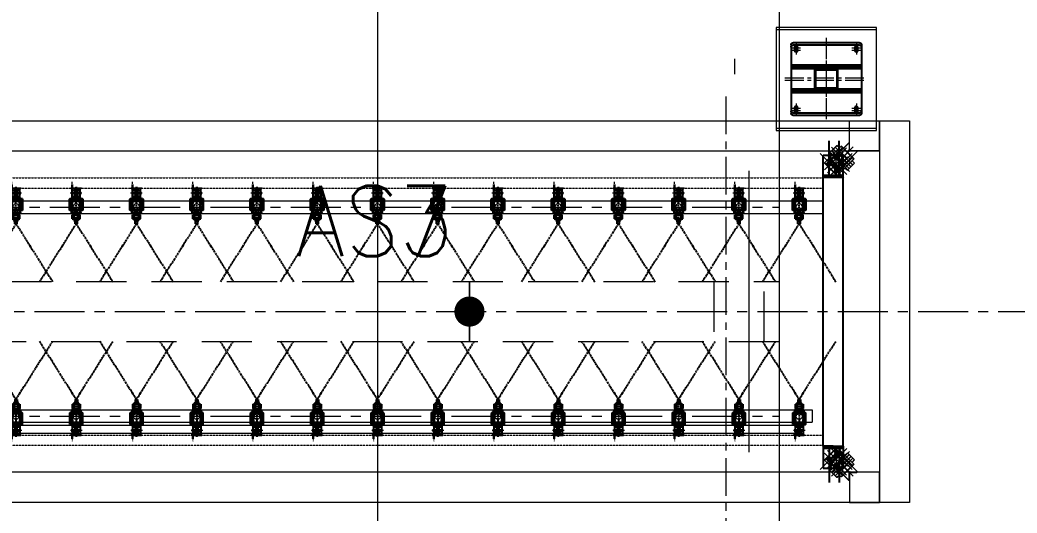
# Model space of a CAD drawing. Header units: inches. Extents: x 702888 to 852715, y 9845 to 271320.
# Drawn here: x 739048 to 744014, y 253761 to 256216 of the extents above; entities that cross this region are included whole.
import ezdxf

# ---------------------------------------------------------------- set-up
doc = ezdxf.new("R2010")
doc.units = ezdxf.units.IN
doc.header["$MEASUREMENT"] = 0
for name, pattern in [('CENTER', [2, 1.25, -0.25, 0.25, -0.25]), ('CENTER2', [1.125, 0.75, -0.125, 0.125, -0.125]), ('CENTERX2', [4, 2.5, -0.5, 0.5, -0.5]), ('DASHED2', [0.375, 0.25, -0.125]), ('DASHEDX2', [1.5, 1, -0.5]), ('HIDDEN', [9.525, 6.35, -3.175]), ('HIDDEN2', [0.1875, 0.125, -0.0625]), ('PHANTOM', [2.5, 1.25, -0.25, 0.25, -0.25, 0.25, -0.25]), ('PHANTOM2', [31.75, 15.875, -3.175, 3.175, -3.175, 3.175, -3.175])]:
    doc.linetypes.add(name, pattern=pattern)
doc.layers.get('0').update_dxf_attribs({"lineweight": 5})
for name, color, linetype in [('6nb', 230, 'Continuous'), ('Nozzle', 7, 'Continuous'), ('p5', 2, 'Continuous'), ('Riser Support', 7, 'Continuous'), ('stru pipe', 120, 'Continuous')]:
    doc.layers.add(name, color=color, linetype=linetype)
for name, color, linetype, lineweight in [('chain', 2, 'Continuous', 5), ('cl', 6, 'CENTER', 5), ('p7', 253, 'Continuous', 5)]:
    doc.layers.add(name, color=color, linetype=linetype, lineweight=lineweight)
doc.styles.add('ROMANS', font='romans.shx', dxfattribs={"width": 0.9})

# ---------------------------------------------------------------- blocks, each defined once
blk = doc.blocks.new('A$C67DF10EB')
blk.add_lwpolyline([(-44.2, -101), (-44.2, 399), (455.8, 399), (455.8, -101)], close=True)
at = {"layer": 'cl', "color": 1, "linetype": 'CENTER', "ltscale": 75}
for p, q in [((205.8, -50), (205.8, 347.9)), ((0, 149), (411.7, 149))]:
    blk.add_line(p, q, dxfattribs=at)
at = {"layer": 'cl', "color": 1, "linetype": 'CENTER', "ltscale": 100}
for p, q in [((33.7, 299), (78, 299)), ((55.8, 276.8), (55.8, 321.1)), ((333.7, 299), (378, 299)), ((355.8, 276.8), (355.8, 321.1)), ((55.8, -23.2), (55.8, 21.1)), ((355.8, -23.2), (355.8, 21.1)), ((33.7, -1), (78, -1)), ((333.7, -1), (378, -1))]:
    blk.add_line(p, q, dxfattribs=at)
at = {"layer": 'p5', "linetype": 'Continuous'}
for p, q in [((30.8, -16), (30.8, 314)), ((370.8, 324), (40.8, 324)), ((380.8, -16), (380.8, 314)), ((380.8, 211.7), (30.8, 211.7)), ((380.8, 205.7), (30.8, 205.7)), ((380.8, 92.2), (30.8, 92.2)), ((380.8, 86.2), (30.8, 86.2)), ((370.8, -26), (40.8, -26))]:
    blk.add_line(p, q, dxfattribs=at)
for points in [[(262.6, 102.2), (262.6, 195.7, 0.414214), (252.6, 205.7), (159.1, 205.7, 0.414214), (149.1, 195.7), (149.1, 102.2, 0.414214), (159.1, 92.2), (252.6, 92.2, 0.414214)], [(257.8, 102), (257.8, 195.9, 0.414214), (252.8, 200.9), (158.9, 200.9, 0.414214), (153.9, 195.9), (153.9, 102, 0.414214), (158.9, 97), (252.8, 97, 0.414214)]]:
    blk.add_lwpolyline(points, format="xyb", close=True, dxfattribs=at)
for centre in [(55.8, 299), (355.8, 299), (55.8, -1), (355.8, -1)]:
    blk.add_circle(centre, 9, dxfattribs=at)
for centre, start, end in [((40.8, 314), 90, 180), ((370.8, 314), 0, 90), ((40.8, -16), 180, 270), ((370.8, -16), 270, 0)]:
    blk.add_arc(centre, 10, start, end, dxfattribs=at)
blk = doc.blocks.new('A$C4D81176E')
at = {"layer": 'Nozzle', "color": 2, "linetype": 'PHANTOM2', "ltscale": 0.5}
for q in [(361.3, 4.7), (361.3, -359.7)]:
    blk.add_line((73, -177.5), q, dxfattribs=at)
at = {"layer": 'Nozzle', "color": 1, "linetype": 'CENTER2', "ltscale": 0.25}
blk.add_line((73, -177.5), (-46.9, -177.5), dxfattribs=at)
at = {"layer": 'Nozzle', "color": 2}
for p, q in [((-43.9, -160.2), (-44, -160.6)), ((-44, -160.6), (-44, -161)), ((-44, -194), (-44, -161)), ((-44, -194), (-44, -194.4)), ((-44, -194.4), (-43.9, -194.9)), ((-43.8, -159.8), (-43.9, -160.2)), ((-43.9, -194.9), (-43.8, -195.3)), ((-43.6, -159.4), (-43.8, -159.8)), ((-43.8, -195.3), (-43.6, -195.7)), ((-43.4, -159), (-43.6, -159.4)), ((-43.6, -195.7), (-43.4, -196)), ((-43.1, -158.7), (-43.4, -159)), ((-43.4, -196), (-43.1, -196.3)), ((-42.8, -158.4), (-43.1, -158.7)), ((-43.1, -196.3), (-42.8, -196.6)), ((-42.5, -158.1), (-42.8, -158.4)), ((-42.8, -196.6), (-42.5, -196.9)), ((-42.1, -157.9), (-42.5, -158.1)), ((-42.5, -196.9), (-42.1, -197.1)), ((-41.8, -157.7), (-42.1, -157.9)), ((-42.1, -197.1), (-41.8, -197.3)), ((-41.9, -160.5), (-42, -160.7)), ((-42, -160.7), (-42, -161)), ((-42, -194), (-42, -161)), ((-42, -194), (-42, -194.3)), ((-42, -194.3), (-41.9, -194.5)), ((-41.8, -160.3), (-41.9, -160.5)), ((-41.9, -194.5), (-41.8, -194.8)), ((-41.3, -157.6), (-41.8, -157.7)), ((-41.6, -160), (-41.8, -160.3)), ((-41.8, -194.8), (-41.6, -195)), ((-41.8, -197.3), (-41.3, -197.4)), ((-41.5, -159.9), (-41.6, -160)), ((-41.6, -195), (-41.5, -195.2)), ((-41.2, -159.7), (-41.5, -159.9)), ((-41.5, -195.2), (-41.2, -195.3)), ((-40.9, -157.5), (-41.3, -157.6)), ((-41.3, -197.4), (-40.9, -197.5)), ((-41, -159.6), (-41.2, -159.7)), ((-41.2, -195.3), (-41, -195.5)), ((-40.8, -159.5), (-41, -159.6)), ((-41, -195.5), (-40.8, -195.5)), ((-40.5, -157.5), (-40.9, -157.5)), ((-40.9, -197.5), (-40.5, -197.5)), ((-40.5, -159.5), (-40.8, -159.5)), ((-40.8, -195.5), (-40.5, -195.5)), ((17.7, -154.5), (-40.5, -157.5)), ((17.7, -156.5), (-40.5, -159.5)), ((17.7, -198.5), (-40.5, -195.5)), ((17.7, -200.5), (-40.5, -197.5)), ((-26.3, -156.8), (-26.3, -158.8)), ((-26.3, -196.2), (-26.3, -198.3)), ((4.2, -158.5), (4.2, -196.5)), ((16.7, -158.5), (4.2, -158.5)), ((16.7, -196.5), (4.2, -196.5)), ((16.9, -158.5), (16.7, -158.5)), ((16.7, -196.5), (16.9, -196.5)), ((16.7, -196.5), (16.9, -196.5)), ((17.2, -158.6), (16.9, -158.5)), ((16.9, -196.5), (17.2, -196.4)), ((16.9, -196.5), (17.2, -196.4)), ((17.4, -158.7), (17.2, -158.6)), ((17.2, -196.4), (17.4, -196.3)), ((17.2, -196.4), (17.4, -196.3)), ((17.6, -158.8), (17.4, -158.7)), ((17.4, -196.3), (17.6, -196.2)), ((17.4, -196.3), (17.6, -196.2)), ((17.8, -159), (17.6, -158.8)), ((17.6, -196.2), (17.8, -196)), ((17.6, -196.2), (17.8, -196)), ((18.1, -154.5), (17.7, -154.5)), ((17.9, -156.5), (17.7, -156.5)), ((17.7, -198.5), (17.9, -198.5)), ((18, -159.2), (17.8, -159)), ((17.8, -196), (18, -195.8)), ((17.8, -196), (18, -195.8)), ((18.2, -156.6), (17.9, -156.5)), ((17.9, -198.5), (18.2, -198.5)), ((18.1, -159.5), (18, -159.2)), ((18, -195.8), (18.1, -195.5)), ((18, -195.8), (18.1, -195.5)), ((18.5, -154.6), (18.1, -154.5)), ((18.2, -159.7), (18.1, -159.5)), ((18.1, -195.5), (18.2, -195.3)), ((18.1, -195.5), (18.2, -195.3)), ((18.4, -156.7), (18.2, -156.6)), ((18.2, -160), (18.2, -159.7)), ((18.2, -160), (18.2, -195)), ((28.2, -165), (18.2, -165)), ((28.2, -190), (18.2, -190)), ((18.2, -195.3), (18.2, -195)), ((18.2, -195.3), (18.2, -195)), ((18.2, -198.5), (18.4, -198.3)), ((18.6, -156.9), (18.4, -156.7)), ((18.4, -198.3), (18.6, -198.2)), ((18.9, -154.7), (18.5, -154.6)), ((18.8, -157), (18.6, -156.9)), ((18.6, -198.2), (18.8, -198)), ((18.9, -157.3), (18.8, -157)), ((18.8, -198), (18.9, -197.8)), ((19.3, -154.9), (18.9, -154.7)), ((19.1, -157.5), (18.9, -157.3)), ((18.9, -197.8), (19.1, -197.5)), ((19.2, -157.7), (19.1, -157.5)), ((19.1, -197.5), (19.2, -197.3)), ((19.2, -158), (19.2, -157.7)), ((19.2, -165), (19.2, -158)), ((19.2, -190), (19.2, -197)), ((19.2, -197.3), (19.2, -197)), ((19.7, -155.1), (19.3, -154.9)), ((20, -155.4), (19.7, -155.1)), ((20.3, -155.7), (20, -155.4)), ((20.5, -156), (20.3, -155.7)), ((20.8, -156.4), (20.5, -156)), ((20.9, -156.8), (20.8, -156.4)), ((20.8, -198.7), (20.9, -198.3)), ((21.1, -157.2), (20.9, -156.8)), ((20.9, -198.3), (21.1, -197.9)), ((21.2, -157.6), (21.1, -157.2)), ((21.1, -197.9), (21.2, -197.4)), ((21.2, -158), (21.2, -157.6)), ((21.2, -165), (21.2, -158)), ((21.2, -190), (21.2, -197)), ((21.2, -197.4), (21.2, -197)), ((49, -157.5), (28.2, -157.5)), ((28.2, -157.5), (28.2, -197.5)), ((49, -167.5), (28.2, -167.5)), ((49, -187.5), (28.2, -187.5)), ((49, -197.5), (28.2, -197.5)), ((49, -157.5), (49, -197.5)), ((49.6, -162.9), (49, -162.7)), ((49, -192.3), (49.6, -192.2)), ((50.3, -163), (49.6, -162.9)), ((49.6, -192.2), (50.3, -192)), ((50.9, -163.3), (50.3, -163)), ((50.3, -192), (50.9, -191.7)), ((51.5, -163.6), (50.9, -163.3)), ((50.9, -191.7), (51.5, -191.4)), ((52.1, -164), (51.5, -163.6)), ((51.5, -191.4), (52.1, -191.1)), ((52.6, -164.3), (52.1, -164)), ((52.1, -191.1), (52.6, -190.7)), ((53.2, -164.8), (52.6, -164.3)), ((52.6, -190.7), (53.2, -190.3)), ((53.7, -165.2), (53.2, -164.8)), ((53.2, -190.3), (53.7, -189.8)), ((54.1, -165.8), (53.7, -165.2)), ((53.7, -189.8), (54.1, -189.3)), ((54.5, -166.3), (54.1, -165.8)), ((54.1, -189.3), (54.5, -188.7)), ((54.9, -166.9), (54.5, -166.3)), ((54.5, -188.7), (54.9, -188.2)), ((55.2, -167.5), (54.9, -166.9)), ((54.9, -188.2), (55.2, -187.6)), ((55.5, -168.1), (55.2, -167.5)), ((55.2, -187.6), (55.4, -187)), ((55.4, -187), (55.6, -186.3)), ((55.6, -168.7), (55.5, -168.1)), ((55.8, -169.4), (55.6, -168.7)), ((55.6, -186.3), (55.8, -185.7)), ((56, -170.1), (55.8, -169.4)), ((55.8, -185.7), (55.9, -185)), ((55.9, -185), (56, -184.3)), ((56, -170.8), (56, -170.1)), ((56, -170.8), (56, -184.3)), ((63, -170.8), (56, -170.8)), ((63, -184.4), (56, -184.3)), ((63, -170.8), (63, -171.7)), ((73, -171.7), (63, -171.7)), ((73, -183.5), (63, -183.4)), ((63, -183.4), (63, -184.4)), ((68.7, -177.5), (73, -174.8)), ((68.7, -177.5), (73, -180.3)), ((73, -171.7), (73, -174.8)), ((73, -180.3), (73, -183.5)), ((17.7, -200.5), (18.1, -200.5)), ((18.1, -200.5), (18.5, -200.4)), ((18.5, -200.4), (18.9, -200.3)), ((18.9, -200.3), (19.3, -200.1)), ((19.3, -200.1), (19.7, -199.9)), ((19.7, -199.9), (20, -199.6)), ((20, -199.6), (20.3, -199.3)), ((20.3, -199.3), (20.5, -199)), ((20.5, -199), (20.8, -198.7))]:
    blk.add_line(p, q, dxfattribs=at)
at = {"layer": 'Nozzle', "color": 8, "linetype": 'HIDDEN'}
for p, q in [((8.2, -170.5), (8.2, -184.5)), ((18.2, -170.5), (8.2, -170.5)), ((18.2, -184.5), (8.2, -184.5))]:
    blk.add_line(p, q, dxfattribs=at)
blk = doc.blocks.new('*U69')
at = {"layer": 'chain', "color": 7, "linetype": 'Continuous'}
blk.add_line((-20, -152.9, 0), (-20, -215, 0), dxfattribs=at)
at = {"layer": 'chain', "color": 5, "linetype": 'DASHEDX2'}
blk.add_line((-20, -238.1, 0), (-20, -248.1, 0), dxfattribs=at)
at = {"layer": 'chain', "color": 7, "linetype": 'Continuous'}
blk.add_circle((0, -123, 0), 16.1, dxfattribs=at)
at = {"layer": 'Riser Support', "color": 1, "linetype": 'CENTER2'}
blk.add_line((0, -139.1, 0), (0, -224.7, 0), dxfattribs=at)
at = {"layer": 'Riser Support', "color": 11}
for p, q in [((-25, -152.9, 0), (-25, -167.9, 0)), ((-25, -152.9, 0), (25, -152.9, 0)), ((-25, -160.9, 0), (25, -160.9, 0)), ((-25, -167.9, 0), (25, -167.9, 0)), ((-25, -190.9, 0), (-25, -195.9, 0)), ((-25, -190.9, 0), (25, -190.9, 0)), ((-25, -195.9, 0), (25, -195.9, 0)), ((-20, -167.9, 0), (-20, -190.9, 0)), ((-10, -152.9, 0), (-10, -180.9, 0)), ((-10, -180.9, 0), (-10, -173.7, 0)), ((-10, -180.9, 0), (10, -180.9, 0)), ((10, -180.9, 0), (-10, -180.9, 0)), ((-7.5, -172.9, 0), (7.5, -172.9, 0)), ((-5, -180.9, 0), (-5, -173.7, 0)), ((-5, -189, 0), (-5, -209.2, 0)), ((-4, -195.9, 0), (-4, -180.9, 0)), ((-4, -185.9, 0), (-4, -220.9, 0)), ((4, -195.9, 0), (4, -180.9, 0)), ((4, -185.9, 0), (4, -220.9, 0)), ((5, -173.7, 0), (5, -180.9, 0)), ((5, -209.2, 0), (5, -189, 0)), ((10, -152.9, 0), (10, -180.9, 0)), ((10, -173.7, 0), (10, -180.9, 0)), ((20, -167.9, 0), (20, -190.9, 0)), ((25, -152.9, 0), (25, -167.9, 0)), ((25, -190.9, 0), (25, -195.9, 0)), ((-10, -201.9, 0), (-10, -209.2, 0)), ((10, -201.9, 0), (-10, -201.9, 0)), ((-7.5, -209.9, 0), (7.5, -209.9, 0)), ((-4, -220.9, 0), (4, -220.9, 0)), ((10, -209.2, 0), (10, -201.9, 0))]:
    blk.add_line(p, q, dxfattribs=at)
at = {"layer": 'Riser Support'}
for p, q in [((-20, -195.9, 0), (-20, -235.9, 0)), ((-20, -195.9, 0), (20, -195.9, 0)), ((20, -152.9, 0), (20, -215, 0)), ((-20, -235.9, 0), (-20, -205.9, 0)), ((-4, -211.9, 0), (-4, -205.9, 0)), ((4, -211.9, 0), (4, -205.9, 0))]:
    blk.add_line(p, q, dxfattribs=at)
at = {"layer": 'Riser Support', "color": 11, "linetype": 'HIDDEN'}
for p, q in [((-5, -180.9, 0), (-5, -195.9, 0)), ((5, -180.9, 0), (5, -195.9, 0))]:
    blk.add_line(p, q, dxfattribs=at)
at = {"layer": 'Riser Support', "color": 1, "linetype": 'CENTER2', "ltscale": 200}
blk.add_line((0, -223.9, 0), (0, -193.9, 0), dxfattribs=at)
at = {"layer": 'Riser Support', "elevation": 0}
for points in [[(25, -165.9), (28.5, -165.9, 0.414214), (33, -161.4), (33, -110.4, 0.414214), (28.5, -105.9), (-28.5, -105.9, 0.414214), (-33, -110.4), (-33, -161.4, 0.414214), (-28.5, -165.9), (-25, -165.9)], [(25, -162.9), (28.5, -162.9, 0.414214), (30, -161.4), (30, -110.4, 0.414214), (28.5, -108.9), (-28.5, -108.9, 0.414214), (-30, -110.4), (-30, -161.4, 0.414214), (-28.5, -162.9), (-25, -162.9)]]:
    blk.add_lwpolyline(points, format="xyb", dxfattribs=at)
at = {"layer": 'Riser Support', "linetype": 'HIDDEN2', "ltscale": 0.75, "elevation": 0}
for points in [[(25, -165.9), (28.5, -165.9, 0.414214), (33, -161.4), (18, -115.4, 0.414214), (13.5, -110.9), (-13.5, -110.9, 0.414214), (-18, -115.4), (-33, -161.4, 0.414214), (-28.5, -165.9), (-25, -165.9)], [(25, -162.9), (28.5, -162.9, 0.414214), (30, -161.4), (15, -115.4, 0.414214), (13.5, -113.9), (-13.5, -113.9, 0.414214), (-15, -115.4), (-30, -161.4, 0.414214), (-28.5, -162.9), (-25, -162.9)]]:
    blk.add_lwpolyline(points, format="xyb", dxfattribs=at)
at = {"layer": 'Riser Support', "elevation": 0}
blk.add_lwpolyline([(25, -215), (-25, -215), (-25, -218), (25, -218), (25, -215)], dxfattribs=at)
at = {"layer": 'Riser Support', "color": 11}
for centre, radius, start, end in [((-7.5, -177.4, 0), 4.44, 55.6903, 124.3097), ((0, -189.5, 0), 16.6, 72.4519, 107.5481), ((7.5, -177.4, 0), 4.44, 55.6903, 124.3097), ((-7.5, -205.5, 0), 4.44, 235.6903, 304.3097), ((0, -193.4, 0), 16.6, 252.4519, 287.5481), ((7.5, -205.5, 0), 4.44, 235.6903, 304.3097)]:
    blk.add_arc(centre, radius, start, end, dxfattribs=at)
at = {"color": 0, "linetype": 'ByBlock', "lineweight": -2, "extrusion": (0, 0, -1), "xscale": -1, "zscale": -1, "rotation": 270}
blk.add_blockref('A$C4D81176E', (177.5, -113.2, 0), dxfattribs=at)
blk = doc.blocks.new('*U52')
at = {"layer": 'chain', "color": 0, "linetype": 'ByBlock', "lineweight": -2, "transparency": 16777216}
for p in [(9900, 0), (10200, 0), (10500, 0), (10800, 0), (11100, 0), (11400, 0), (11700, 0), (12000, 0), (12300, 0), (12600, 0), (12900, 0), (13200, 0), (13500, 0), (13800, 0)]:
    blk.add_blockref('*U69', p, dxfattribs=at)
blk = doc.blocks.new('*U67')
at = {"layer": 'chain', "color": 7, "linetype": 'Continuous'}
blk.add_line((-20, -152.9, 0), (-20, -215, 0), dxfattribs=at)
at = {"layer": 'chain', "color": 5, "linetype": 'DASHEDX2'}
blk.add_line((-20, -238.1, 0), (-20, -248.1, 0), dxfattribs=at)
at = {"layer": 'chain', "color": 7, "linetype": 'Continuous'}
blk.add_circle((0, -123, 0), 16.1, dxfattribs=at)
at = {"layer": 'Riser Support', "color": 1, "linetype": 'CENTER2'}
blk.add_line((0, -139.1, 0), (0, -224.7, 0), dxfattribs=at)
at = {"layer": 'Riser Support', "color": 11}
for p, q in [((-25, -152.9, 0), (-25, -167.9, 0)), ((-25, -152.9, 0), (25, -152.9, 0)), ((-25, -160.9, 0), (25, -160.9, 0)), ((-25, -167.9, 0), (25, -167.9, 0)), ((-25, -190.9, 0), (-25, -195.9, 0)), ((-25, -190.9, 0), (25, -190.9, 0)), ((-25, -195.9, 0), (25, -195.9, 0)), ((-20, -167.9, 0), (-20, -190.9, 0)), ((-10, -152.9, 0), (-10, -180.9, 0)), ((-10, -180.9, 0), (-10, -173.7, 0)), ((-10, -180.9, 0), (10, -180.9, 0)), ((10, -180.9, 0), (-10, -180.9, 0)), ((-7.5, -172.9, 0), (7.5, -172.9, 0)), ((-5, -180.9, 0), (-5, -173.7, 0)), ((-5, -189, 0), (-5, -209.2, 0)), ((-4, -195.9, 0), (-4, -180.9, 0)), ((-4, -185.9, 0), (-4, -220.9, 0)), ((4, -195.9, 0), (4, -180.9, 0)), ((4, -185.9, 0), (4, -220.9, 0)), ((5, -173.7, 0), (5, -180.9, 0)), ((5, -209.2, 0), (5, -189, 0)), ((10, -152.9, 0), (10, -180.9, 0)), ((10, -173.7, 0), (10, -180.9, 0)), ((20, -167.9, 0), (20, -190.9, 0)), ((25, -152.9, 0), (25, -167.9, 0)), ((25, -190.9, 0), (25, -195.9, 0)), ((-10, -201.9, 0), (-10, -209.2, 0)), ((10, -201.9, 0), (-10, -201.9, 0)), ((-7.5, -209.9, 0), (7.5, -209.9, 0)), ((-4, -220.9, 0), (4, -220.9, 0)), ((10, -209.2, 0), (10, -201.9, 0))]:
    blk.add_line(p, q, dxfattribs=at)
at = {"layer": 'Riser Support'}
for p, q in [((-20, -195.9, 0), (-20, -235.9, 0)), ((-20, -195.9, 0), (20, -195.9, 0)), ((20, -152.9, 0), (20, -215, 0)), ((-20, -235.9, 0), (-20, -205.9, 0)), ((-4, -211.9, 0), (-4, -205.9, 0)), ((4, -211.9, 0), (4, -205.9, 0))]:
    blk.add_line(p, q, dxfattribs=at)
at = {"layer": 'Riser Support', "color": 11, "linetype": 'HIDDEN'}
for p, q in [((-5, -180.9, 0), (-5, -195.9, 0)), ((5, -180.9, 0), (5, -195.9, 0))]:
    blk.add_line(p, q, dxfattribs=at)
at = {"layer": 'Riser Support', "color": 1, "linetype": 'CENTER2', "ltscale": 200}
blk.add_line((0, -223.9, 0), (0, -193.9, 0), dxfattribs=at)
at = {"layer": 'Riser Support', "elevation": 0}
for points in [[(25, -165.9), (28.5, -165.9, 0.414214), (33, -161.4), (33, -110.4, 0.414214), (28.5, -105.9), (-28.5, -105.9, 0.414214), (-33, -110.4), (-33, -161.4, 0.414214), (-28.5, -165.9), (-25, -165.9)], [(25, -162.9), (28.5, -162.9, 0.414214), (30, -161.4), (30, -110.4, 0.414214), (28.5, -108.9), (-28.5, -108.9, 0.414214), (-30, -110.4), (-30, -161.4, 0.414214), (-28.5, -162.9), (-25, -162.9)]]:
    blk.add_lwpolyline(points, format="xyb", dxfattribs=at)
at = {"layer": 'Riser Support', "linetype": 'HIDDEN2', "ltscale": 0.75, "elevation": 0}
for points in [[(25, -165.9), (28.5, -165.9, 0.414214), (33, -161.4), (18, -115.4, 0.414214), (13.5, -110.9), (-13.5, -110.9, 0.414214), (-18, -115.4), (-33, -161.4, 0.414214), (-28.5, -165.9), (-25, -165.9)], [(25, -162.9), (28.5, -162.9, 0.414214), (30, -161.4), (15, -115.4, 0.414214), (13.5, -113.9), (-13.5, -113.9, 0.414214), (-15, -115.4), (-30, -161.4, 0.414214), (-28.5, -162.9), (-25, -162.9)]]:
    blk.add_lwpolyline(points, format="xyb", dxfattribs=at)
at = {"layer": 'Riser Support', "elevation": 0}
blk.add_lwpolyline([(25, -215), (-25, -215), (-25, -218), (25, -218), (25, -215)], dxfattribs=at)
at = {"layer": 'Riser Support', "color": 11}
for centre, radius, start, end in [((-7.5, -177.4, 0), 4.44, 55.6903, 124.3097), ((0, -189.5, 0), 16.6, 72.4519, 107.5481), ((7.5, -177.4, 0), 4.44, 55.6903, 124.3097), ((-7.5, -205.5, 0), 4.44, 235.6903, 304.3097), ((0, -193.4, 0), 16.6, 252.4519, 287.5481), ((7.5, -205.5, 0), 4.44, 235.6903, 304.3097)]:
    blk.add_arc(centre, radius, start, end, dxfattribs=at)
at = {"color": 0, "linetype": 'ByBlock', "lineweight": -2, "extrusion": (0, 0, -1), "xscale": -1, "zscale": -1, "rotation": 270}
blk.add_blockref('A$C4D81176E', (177.5, -113.2, 0), dxfattribs=at)
blk = doc.blocks.new('*U61')
at = {"layer": 'chain', "color": 0, "linetype": 'ByBlock', "lineweight": -2, "transparency": 16777216}
for p in [(10200, 0), (10500, 0), (10800, 0), (11100, 0), (11400, 0), (11700, 0), (12000, 0), (12300, 0), (12600, 0), (12900, 0), (13200, 0), (13500, 0), (13800, 0)]:
    blk.add_blockref('*U67', p, dxfattribs=at)
blk = doc.blocks.new('*U72')
at = {"layer": 'chain', "color": 7, "linetype": 'Continuous'}
blk.add_line((-20, -152.9, 0), (-20, -215, 0), dxfattribs=at)
at = {"layer": 'chain', "color": 5, "linetype": 'DASHEDX2'}
blk.add_line((-20, -238.1, 0), (-20, -248.1, 0), dxfattribs=at)
at = {"layer": 'chain', "color": 7, "linetype": 'Continuous'}
blk.add_circle((0, -123, 0), 16.1, dxfattribs=at)
at = {"layer": 'Riser Support', "color": 1, "linetype": 'CENTER2'}
blk.add_line((0, -139.1, 0), (0, -224.7, 0), dxfattribs=at)
at = {"layer": 'Riser Support', "color": 11}
for p, q in [((-25, -152.9, 0), (-25, -167.9, 0)), ((-25, -152.9, 0), (25, -152.9, 0)), ((-25, -160.9, 0), (25, -160.9, 0)), ((-25, -167.9, 0), (25, -167.9, 0)), ((-25, -190.9, 0), (-25, -195.9, 0)), ((-25, -190.9, 0), (25, -190.9, 0)), ((-25, -195.9, 0), (25, -195.9, 0)), ((-20, -167.9, 0), (-20, -190.9, 0)), ((-10, -152.9, 0), (-10, -180.9, 0)), ((-10, -180.9, 0), (-10, -173.7, 0)), ((-10, -180.9, 0), (10, -180.9, 0)), ((10, -180.9, 0), (-10, -180.9, 0)), ((-7.5, -172.9, 0), (7.5, -172.9, 0)), ((-5, -180.9, 0), (-5, -173.7, 0)), ((-5, -189, 0), (-5, -209.2, 0)), ((-4, -195.9, 0), (-4, -180.9, 0)), ((-4, -185.9, 0), (-4, -220.9, 0)), ((4, -195.9, 0), (4, -180.9, 0)), ((4, -185.9, 0), (4, -220.9, 0)), ((5, -173.7, 0), (5, -180.9, 0)), ((5, -209.2, 0), (5, -189, 0)), ((10, -152.9, 0), (10, -180.9, 0)), ((10, -173.7, 0), (10, -180.9, 0)), ((20, -167.9, 0), (20, -190.9, 0)), ((25, -152.9, 0), (25, -167.9, 0)), ((25, -190.9, 0), (25, -195.9, 0)), ((-10, -201.9, 0), (-10, -209.2, 0)), ((10, -201.9, 0), (-10, -201.9, 0)), ((-7.5, -209.9, 0), (7.5, -209.9, 0)), ((-4, -220.9, 0), (4, -220.9, 0)), ((10, -209.2, 0), (10, -201.9, 0))]:
    blk.add_line(p, q, dxfattribs=at)
at = {"layer": 'Riser Support'}
for p, q in [((-20, -195.9, 0), (-20, -235.9, 0)), ((-20, -195.9, 0), (20, -195.9, 0)), ((20, -152.9, 0), (20, -215, 0)), ((-20, -235.9, 0), (-20, -205.9, 0)), ((-4, -211.9, 0), (-4, -205.9, 0)), ((4, -211.9, 0), (4, -205.9, 0))]:
    blk.add_line(p, q, dxfattribs=at)
at = {"layer": 'Riser Support', "color": 11, "linetype": 'HIDDEN'}
for p, q in [((-5, -180.9, 0), (-5, -195.9, 0)), ((5, -180.9, 0), (5, -195.9, 0))]:
    blk.add_line(p, q, dxfattribs=at)
at = {"layer": 'Riser Support', "color": 1, "linetype": 'CENTER2', "ltscale": 200}
blk.add_line((0, -223.9, 0), (0, -193.9, 0), dxfattribs=at)
at = {"layer": 'Riser Support', "elevation": 0}
for points in [[(25, -165.9), (28.5, -165.9, 0.414214), (33, -161.4), (33, -110.4, 0.414214), (28.5, -105.9), (-28.5, -105.9, 0.414214), (-33, -110.4), (-33, -161.4, 0.414214), (-28.5, -165.9), (-25, -165.9)], [(25, -162.9), (28.5, -162.9, 0.414214), (30, -161.4), (30, -110.4, 0.414214), (28.5, -108.9), (-28.5, -108.9, 0.414214), (-30, -110.4), (-30, -161.4, 0.414214), (-28.5, -162.9), (-25, -162.9)]]:
    blk.add_lwpolyline(points, format="xyb", dxfattribs=at)
at = {"layer": 'Riser Support', "linetype": 'HIDDEN2', "ltscale": 0.75, "elevation": 0}
for points in [[(25, -165.9), (28.5, -165.9, 0.414214), (33, -161.4), (18, -115.4, 0.414214), (13.5, -110.9), (-13.5, -110.9, 0.414214), (-18, -115.4), (-33, -161.4, 0.414214), (-28.5, -165.9), (-25, -165.9)], [(25, -162.9), (28.5, -162.9, 0.414214), (30, -161.4), (15, -115.4, 0.414214), (13.5, -113.9), (-13.5, -113.9, 0.414214), (-15, -115.4), (-30, -161.4, 0.414214), (-28.5, -162.9), (-25, -162.9)]]:
    blk.add_lwpolyline(points, format="xyb", dxfattribs=at)
at = {"layer": 'Riser Support', "elevation": 0}
blk.add_lwpolyline([(25, -215), (-25, -215), (-25, -218), (25, -218), (25, -215)], dxfattribs=at)
at = {"layer": 'Riser Support', "color": 11}
for centre, radius, start, end in [((-7.5, -177.4, 0), 4.44, 55.6903, 124.3097), ((0, -189.5, 0), 16.6, 72.4519, 107.5481), ((7.5, -177.4, 0), 4.44, 55.6903, 124.3097), ((-7.5, -205.5, 0), 4.44, 235.6903, 304.3097), ((0, -193.4, 0), 16.6, 252.4519, 287.5481), ((7.5, -205.5, 0), 4.44, 235.6903, 304.3097)]:
    blk.add_arc(centre, radius, start, end, dxfattribs=at)
at = {"color": 0, "linetype": 'ByBlock', "lineweight": -2, "extrusion": (0, 0, -1), "xscale": -1, "zscale": -1, "rotation": 270}
blk.add_blockref('A$C4D81176E', (177.5, -113.2, 0), dxfattribs=at)
blk = doc.blocks.new('*U68')
at = {"layer": 'chain', "color": 0, "linetype": 'ByBlock', "lineweight": -2, "transparency": 16777216}
for p in [(9900, 0), (10200, 0), (10500, 0), (10800, 0), (11100, 0), (11400, 0), (11700, 0), (12000, 0), (12300, 0), (12600, 0), (12900, 0), (13200, 0), (13500, 0), (13800, 0)]:
    blk.add_blockref('*U72', p, dxfattribs=at)
blk = doc.blocks.new('*U71')
at = {"layer": 'chain', "color": 7, "linetype": 'Continuous'}
blk.add_line((-20, -152.9, 0), (-20, -215, 0), dxfattribs=at)
at = {"layer": 'chain', "color": 5, "linetype": 'DASHEDX2'}
blk.add_line((-20, -238.1, 0), (-20, -248.1, 0), dxfattribs=at)
at = {"layer": 'chain', "color": 7, "linetype": 'Continuous'}
blk.add_circle((0, -123, 0), 16.1, dxfattribs=at)
at = {"layer": 'Riser Support', "color": 1, "linetype": 'CENTER2'}
blk.add_line((0, -139.1, 0), (0, -224.7, 0), dxfattribs=at)
at = {"layer": 'Riser Support', "color": 11}
for p, q in [((-25, -152.9, 0), (-25, -167.9, 0)), ((-25, -152.9, 0), (25, -152.9, 0)), ((-25, -160.9, 0), (25, -160.9, 0)), ((-25, -167.9, 0), (25, -167.9, 0)), ((-25, -190.9, 0), (-25, -195.9, 0)), ((-25, -190.9, 0), (25, -190.9, 0)), ((-25, -195.9, 0), (25, -195.9, 0)), ((-20, -167.9, 0), (-20, -190.9, 0)), ((-10, -152.9, 0), (-10, -180.9, 0)), ((-10, -180.9, 0), (-10, -173.7, 0)), ((-10, -180.9, 0), (10, -180.9, 0)), ((10, -180.9, 0), (-10, -180.9, 0)), ((-7.5, -172.9, 0), (7.5, -172.9, 0)), ((-5, -180.9, 0), (-5, -173.7, 0)), ((-5, -189, 0), (-5, -209.2, 0)), ((-4, -195.9, 0), (-4, -180.9, 0)), ((-4, -185.9, 0), (-4, -220.9, 0)), ((4, -195.9, 0), (4, -180.9, 0)), ((4, -185.9, 0), (4, -220.9, 0)), ((5, -173.7, 0), (5, -180.9, 0)), ((5, -209.2, 0), (5, -189, 0)), ((10, -152.9, 0), (10, -180.9, 0)), ((10, -173.7, 0), (10, -180.9, 0)), ((20, -167.9, 0), (20, -190.9, 0)), ((25, -152.9, 0), (25, -167.9, 0)), ((25, -190.9, 0), (25, -195.9, 0)), ((-10, -201.9, 0), (-10, -209.2, 0)), ((10, -201.9, 0), (-10, -201.9, 0)), ((-7.5, -209.9, 0), (7.5, -209.9, 0)), ((-4, -220.9, 0), (4, -220.9, 0)), ((10, -209.2, 0), (10, -201.9, 0))]:
    blk.add_line(p, q, dxfattribs=at)
at = {"layer": 'Riser Support'}
for p, q in [((-20, -195.9, 0), (-20, -235.9, 0)), ((-20, -195.9, 0), (20, -195.9, 0)), ((20, -152.9, 0), (20, -215, 0)), ((-20, -235.9, 0), (-20, -205.9, 0)), ((-4, -211.9, 0), (-4, -205.9, 0)), ((4, -211.9, 0), (4, -205.9, 0))]:
    blk.add_line(p, q, dxfattribs=at)
at = {"layer": 'Riser Support', "color": 11, "linetype": 'HIDDEN'}
for p, q in [((-5, -180.9, 0), (-5, -195.9, 0)), ((5, -180.9, 0), (5, -195.9, 0))]:
    blk.add_line(p, q, dxfattribs=at)
at = {"layer": 'Riser Support', "color": 1, "linetype": 'CENTER2', "ltscale": 200}
blk.add_line((0, -223.9, 0), (0, -193.9, 0), dxfattribs=at)
at = {"layer": 'Riser Support', "elevation": 0}
for points in [[(25, -165.9), (28.5, -165.9, 0.414214), (33, -161.4), (33, -110.4, 0.414214), (28.5, -105.9), (-28.5, -105.9, 0.414214), (-33, -110.4), (-33, -161.4, 0.414214), (-28.5, -165.9), (-25, -165.9)], [(25, -162.9), (28.5, -162.9, 0.414214), (30, -161.4), (30, -110.4, 0.414214), (28.5, -108.9), (-28.5, -108.9, 0.414214), (-30, -110.4), (-30, -161.4, 0.414214), (-28.5, -162.9), (-25, -162.9)]]:
    blk.add_lwpolyline(points, format="xyb", dxfattribs=at)
at = {"layer": 'Riser Support', "linetype": 'HIDDEN2', "ltscale": 0.75, "elevation": 0}
for points in [[(25, -165.9), (28.5, -165.9, 0.414214), (33, -161.4), (18, -115.4, 0.414214), (13.5, -110.9), (-13.5, -110.9, 0.414214), (-18, -115.4), (-33, -161.4, 0.414214), (-28.5, -165.9), (-25, -165.9)], [(25, -162.9), (28.5, -162.9, 0.414214), (30, -161.4), (15, -115.4, 0.414214), (13.5, -113.9), (-13.5, -113.9, 0.414214), (-15, -115.4), (-30, -161.4, 0.414214), (-28.5, -162.9), (-25, -162.9)]]:
    blk.add_lwpolyline(points, format="xyb", dxfattribs=at)
at = {"layer": 'Riser Support', "elevation": 0}
blk.add_lwpolyline([(25, -215), (-25, -215), (-25, -218), (25, -218), (25, -215)], dxfattribs=at)
at = {"layer": 'Riser Support', "color": 11}
for centre, radius, start, end in [((-7.5, -177.4, 0), 4.44, 55.6903, 124.3097), ((0, -189.5, 0), 16.6, 72.4519, 107.5481), ((7.5, -177.4, 0), 4.44, 55.6903, 124.3097), ((-7.5, -205.5, 0), 4.44, 235.6903, 304.3097), ((0, -193.4, 0), 16.6, 252.4519, 287.5481), ((7.5, -205.5, 0), 4.44, 235.6903, 304.3097)]:
    blk.add_arc(centre, radius, start, end, dxfattribs=at)
at = {"color": 0, "linetype": 'ByBlock', "lineweight": -2, "extrusion": (0, 0, -1), "xscale": -1, "zscale": -1, "rotation": 270}
blk.add_blockref('A$C4D81176E', (177.5, -113.2, 0), dxfattribs=at)
blk = doc.blocks.new('*U43')
at = {"layer": 'chain', "color": 0, "linetype": 'ByBlock', "lineweight": -2, "transparency": 16777216}
for p in [(10200, 0), (10500, 0), (10800, 0), (11100, 0), (11400, 0), (11700, 0), (12000, 0), (12300, 0), (12600, 0), (12900, 0), (13200, 0), (13500, 0), (13800, 0)]:
    blk.add_blockref('*U71', p, dxfattribs=at)
blk = doc.blocks.new('A$C76b9bb42')
at = {"color": 161}
blk.add_line((30981.7667, 21076.1232), (30981.7667, 21001.1232), dxfattribs=at)
for p, q in [((15028.5667, 20768.6232), (31853.5667, 20768.6232)), ((31853.5667, 20768.6232), (31853.5667, 18868.6232)), ((31203.5667, 20668.6232), (31203.5667, 18968.6232)), ((15178.5667, 20618.6232), (31703.5667, 20618.6232)), ((31703.5667, 20618.6232), (31703.5667, 19018.6232)), ((31703.5667, 19018.6232), (15178.5667, 19018.6232)), ((31853.5667, 18868.6232), (15028.5667, 18868.6232))]:
    blk.add_line(p, q)
at = {"color": 3}
for p, q in [((31553.5667, 20768.6232), (31703.5667, 20768.6232)), ((31553.5667, 20618.6232), (31553.5667, 20768.6232)), ((31703.5667, 20768.6232), (31703.5667, 20618.6232)), ((31553.9088, 20661.0482), (31439.863, 20548.8272)), ((31442.2669, 20550.3201), (31551.1614, 20659.2145)), ((31553.2827, 20657.0932), (31551.1614, 20659.2145)), ((31553.2827, 20657.0932), (31553.2827, 20623.1521)), ((31512.6116, 20641.9029), (31429.5265, 20558.8178)), ((31519.6826, 20634.8318), (31436.5976, 20551.7468)), ((31513.0823, 20641.9438), (31450.7135, 20580.573)), ((31491.7644, 20645.0724), (31456.4091, 20609.717)), ((31468.4174, 20597.7087), (31456.4091, 20609.717)), ((31492.2614, 20645.2814), (31456.622, 20610.2123)), ((31468.5332, 20598.1075), (31456.622, 20610.2123)), ((31520.0961, 20634.816), (31457.7273, 20573.4451)), ((31463.4801, 20529.1069), (31572.3746, 20638.0013)), ((31484.3273, 20599.4765), (31465.2479, 20618.5559)), ((31552.5032, 20530.5941), (31465.5319, 20618.9796)), ((31561.413, 20539.3614), (31474.4417, 20627.7468)), ((31595.9917, 20618.281), (31481.9459, 20506.06)), ((31553.5667, 20618.6232), (31482.288, 20548.485)), ((31553.2827, 20618.9094), (31482.572, 20548.1988)), ((31502.005, 20617.1541), (31482.9256, 20636.2336)), ((31570.3228, 20548.1286), (31483.3515, 20636.5141)), ((31484.6933, 20507.8937), (31593.5878, 20616.7881)), ((31489.9966, 20578.2508), (31523.2307, 20611.4848)), ((31493.1786, 20608.3028), (31490.0673, 20611.4141)), ((31493.379, 20608.5016), (31490.2929, 20611.6379)), ((31503.7727, 20633.064), (31491.7644, 20645.0724)), ((31504.1725, 20633.1766), (31492.2614, 20645.2814)), ((31519.6826, 20634.8318), (31512.6116, 20641.9029)), ((31520.0961, 20634.816), (31513.0823, 20641.9438)), ((31513.3312, 20621.3843), (31523.2307, 20611.4848)), ((31703.5667, 20618.6232), (31553.5667, 20618.6232)), ((31553.9898, 20615.3739), (31557.5253, 20618.9094)), ((31557.5253, 20618.9094), (31591.4665, 20618.9094)), ((31591.4665, 20618.9094), (31593.5878, 20616.7881)), ((31466.6496, 20581.7988), (31459.5785, 20588.8699)), ((31466.6371, 20582.2124), (31459.6233, 20589.3402)), ((31480.0971, 20588.1503), (31489.9966, 20578.2508)), ((31569.205, 20585.3094), (31486.12, 20502.2243)), ((31576.2761, 20578.2383), (31493.1911, 20495.1533)), ((31495.6535, 20583.9077), (31518.2809, 20561.2802)), ((31569.2175, 20584.8958), (31506.8488, 20523.5249)), ((31512.6241, 20555.6234), (31545.8581, 20588.8574)), ((31576.2313, 20577.7679), (31513.8626, 20516.3971)), ((31517.5738, 20605.828), (31540.2012, 20583.2005)), ((31542.4757, 20558.6066), (31545.5618, 20555.4703)), ((31542.6761, 20558.8054), (31545.7873, 20555.6941)), ((31579.2327, 20556.8959), (31543.5933, 20521.8268)), ((31579.4456, 20557.3911), (31544.0903, 20522.0358)), ((31545.8581, 20588.8574), (31555.7576, 20578.9579)), ((31570.6068, 20548.5523), (31551.5274, 20567.6317)), ((31567.3215, 20569.0007), (31579.2327, 20556.8959)), ((31567.4373, 20569.3995), (31579.4456, 20557.3911)), ((31569.205, 20585.3094), (31576.2761, 20578.2383)), ((31569.2175, 20584.8958), (31576.2313, 20577.7679)), ((31482.288, 20548.485), (31439.863, 20548.8272)), ((31444.3882, 20548.1988), (31442.2669, 20550.3201)), ((31478.3294, 20548.1988), (31444.3882, 20548.1988)), ((31478.3294, 20548.1988), (31481.8649, 20551.7343)), ((31481.9459, 20506.06), (31482.288, 20548.485)), ((31482.572, 20543.9561), (31486.1075, 20547.4917)), ((31482.572, 20543.9561), (31482.572, 20510.015)), ((31482.572, 20510.015), (31484.6933, 20507.8937)), ((31512.6241, 20555.6234), (31522.5235, 20545.7239)), ((31515.7586, 20532.2922), (31522.7724, 20525.1643)), ((31516.172, 20532.2764), (31523.2431, 20525.2053)), ((31531.6822, 20533.9316), (31543.5933, 20521.8268)), ((31532.082, 20534.0441), (31544.0903, 20522.0358)), ((31552.9291, 20530.8746), (31533.8497, 20549.9541)), ((31595.9917, 19018.9653), (31481.9459, 19131.1863)), ((31481.9459, 19131.1863), (31482.288, 19088.7613)), ((31482.572, 19127.2313), (31484.6933, 19129.3527)), ((31482.572, 19093.2902), (31482.572, 19127.2313)), ((31484.6933, 19129.3527), (31593.5878, 19020.4582)), ((31569.205, 19051.937), (31486.12, 19135.022)), ((31576.2761, 19059.008), (31493.1911, 19142.0931)), ((31576.2313, 19059.4784), (31513.8626, 19120.8493)), ((31512.6116, 18995.3435), (31429.5265, 19078.4285)), ((31519.6826, 19002.4145), (31436.5976, 19085.4996)), ((31482.288, 19088.7613), (31439.863, 19088.4192)), ((31553.9088, 18976.1981), (31439.863, 19088.4192)), ((31444.3882, 19089.0476), (31442.2669, 19086.9263)), ((31442.2669, 19086.9263), (31551.1614, 18978.0318)), ((31478.3294, 19089.0476), (31444.3882, 19089.0476)), ((31463.4801, 19108.1395), (31572.3746, 18999.245)), ((31552.5032, 19106.6522), (31465.5319, 19018.2668)), ((31561.413, 19097.885), (31474.4417, 19009.4995)), ((31478.3294, 19089.0476), (31481.8649, 19085.512)), ((31553.5667, 19018.6232), (31482.288, 19088.7613)), ((31482.572, 19093.2902), (31486.1075, 19089.7547)), ((31553.2827, 19018.3369), (31482.572, 19089.0476)), ((31570.3228, 19089.1177), (31483.3515, 19000.7322)), ((31495.6535, 19053.3387), (31518.2809, 19075.9661)), ((31569.2175, 19052.3505), (31506.8488, 19113.7214)), ((31512.6241, 19081.623), (31522.5235, 19091.5225)), ((31512.6241, 19081.623), (31545.8581, 19048.3889)), ((31515.7586, 19104.9542), (31522.7724, 19112.082)), ((31516.172, 19104.97), (31523.2431, 19112.041)), ((31531.6822, 19103.3147), (31543.5933, 19115.4195)), ((31532.082, 19103.2022), (31544.0903, 19115.2105)), ((31552.9291, 19106.3717), (31533.8497, 19087.2923)), ((31542.4757, 19078.6398), (31545.5618, 19081.776)), ((31542.6761, 19078.441), (31545.7873, 19081.5523)), ((31579.2327, 19080.3504), (31543.5933, 19115.4195)), ((31579.4456, 19079.8552), (31544.0903, 19115.2105)), ((31570.6068, 19088.694), (31551.5274, 19069.6146)), ((31567.3215, 19068.2457), (31579.2327, 19080.3504)), ((31567.4373, 19067.8468), (31579.4456, 19079.8552)), ((31513.0823, 18995.3025), (31450.7135, 19056.6734)), ((31468.4174, 19039.5376), (31456.4091, 19027.5293)), ((31491.7644, 18992.1739), (31456.4091, 19027.5293)), ((31468.5332, 19039.1388), (31456.622, 19027.034)), ((31492.2614, 18991.965), (31456.622, 19027.034)), ((31520.0961, 19002.4304), (31457.7273, 19063.8012)), ((31466.6496, 19055.4476), (31459.5785, 19048.3765)), ((31466.6371, 19055.034), (31459.6233, 19047.9061)), ((31484.3273, 19037.7699), (31465.2479, 19018.6905)), ((31480.0971, 19049.096), (31489.9966, 19058.9955)), ((31502.005, 19020.0922), (31482.9256, 19001.0128)), ((31489.9966, 19058.9955), (31523.2307, 19025.7615)), ((31493.1786, 19028.9435), (31490.0673, 19025.8323)), ((31493.379, 19028.7447), (31490.2929, 19025.6085)), ((31513.3312, 19015.862), (31523.2307, 19025.7615)), ((31517.5738, 19031.4184), (31540.2012, 19054.0458)), ((31545.8581, 19048.3889), (31555.7576, 19058.2884)), ((31703.5667, 19018.6232), (31553.5667, 19018.6232)), ((31553.5667, 19018.6232), (31553.5667, 18868.6232)), ((31703.5667, 19018.6232), (31553.5667, 19018.6232)), ((31553.5667, 19018.6232), (31553.5667, 18868.6232)), ((31703.5667, 19018.6232), (31553.5667, 19018.6232)), ((31553.9898, 19021.8724), (31557.5253, 19018.3369)), ((31557.5253, 19018.3369), (31591.4665, 19018.3369)), ((31569.205, 19051.937), (31576.2761, 19059.008)), ((31569.2175, 19052.3505), (31576.2313, 19059.4784)), ((31591.4665, 19018.3369), (31593.5878, 19020.4582)), ((31703.5667, 18868.6232), (31703.5667, 19018.6232)), ((31703.5667, 18868.6232), (31703.5667, 19018.6232)), ((31503.7727, 19004.1823), (31491.7644, 18992.1739)), ((31504.1725, 19004.0698), (31492.2614, 18991.965)), ((31519.6826, 19002.4145), (31512.6116, 18995.3435)), ((31520.0961, 19002.4304), (31513.0823, 18995.3025)), ((31553.2827, 18980.1531), (31551.1614, 18978.0318)), ((31553.2827, 18980.1531), (31553.2827, 19014.0943)), ((31553.5667, 18868.6232), (31703.5667, 18868.6232)), ((31553.5667, 18868.6232), (31703.5667, 18868.6232))]:
    blk.add_line(p, q, dxfattribs=at)
at = {"color": 1, "linetype": 'CENTERX2', "ltscale": 100}
for p, q in [((31514.6499, 20608.5609), (31429.8926, 20523.8036)), ((31539.1406, 20633.0516), (31440.7256, 20534.6366)), ((31459.591, 20553.5021), (31459.591, 20608.5609)), ((31461.1007, 20608.5609), (31554.5507, 20515.111)), ((31474.0867, 20627.3947), (31464.3142, 20637.1673)), ((31561.768, 20539.7135), (31474.0867, 20627.3947)), ((31474.0867, 20627.3947), (31561.768, 20539.7135)), ((31516.1596, 20553.5021), (31516.1596, 20608.5609)), ((31408.3258, 20604.7673), (31526.2664, 20486.8267)), ((31528.7921, 20594.4188), (31444.0347, 20509.6614)), ((31446.9586, 20594.4188), (31540.4085, 20500.9688)), ((31491.4108, 20521.6823), (31456.0555, 20557.0376)), ((31493.1786, 20523.45), (31457.8233, 20558.8054)), ((31545.8581, 20583.2005), (31458.1768, 20495.5193)), ((31567.4248, 20604.7673), (31469.0099, 20506.3523)), ((31505.553, 20535.8244), (31470.1976, 20571.1797)), ((31517.9274, 20548.1988), (31482.572, 20583.5541)), ((31519.6951, 20549.9665), (31484.3398, 20585.3219)), ((31521.4629, 20551.7343), (31486.1075, 20587.0896)), ((31487.8753, 20525.2178), (31487.8753, 20581.7863)), ((31489.6431, 20519.9145), (31454.2877, 20555.2698)), ((16371.5667, 20338.6232), (31203.523, 20338.6232)), ((19095.3667, 19818.6232), (34602.5411, 19818.6232)), ((16371.5667, 19298.6232), (31203.523, 19298.6232)), ((31408.3258, 19032.479), (31526.2664, 19150.4196)), ((31528.7921, 19042.8275), (31444.0347, 19127.5849)), ((31446.9586, 19042.8275), (31540.4085, 19136.2775)), ((31489.6431, 19117.3318), (31454.2877, 19081.9765)), ((31545.8581, 19054.0458), (31458.1768, 19141.727)), ((31461.1007, 19028.6854), (31554.5507, 19122.1354)), ((31567.4248, 19032.479), (31469.0099, 19130.894)), ((31514.6499, 19028.6854), (31429.8926, 19113.4428)), ((31539.1406, 19004.1948), (31440.7256, 19102.6097)), ((31491.4108, 19115.5641), (31456.0555, 19080.2087)), ((31493.1786, 19113.7963), (31457.8233, 19078.441)), ((31459.591, 19083.7443), (31459.591, 19028.6854)), ((31505.553, 19101.4219), (31470.1976, 19066.0666)), ((31561.768, 19097.5329), (31474.0867, 19009.8516)), ((31474.0867, 19009.8516), (31561.768, 19097.5329)), ((31517.9274, 19089.0476), (31482.572, 19053.6922)), ((31519.6951, 19087.2798), (31484.3398, 19051.9245)), ((31521.4629, 19085.512), (31486.1075, 19050.1567)), ((31487.8753, 19112.0285), (31487.8753, 19055.46)), ((31516.1596, 19083.7443), (31516.1596, 19028.6854)), ((31474.0867, 19009.8516), (31464.3142, 19000.0791))]:
    blk.add_line(p, q, dxfattribs=at)
at = {"color": 8}
blk.add_line((31053.5667, 20518.6232), (31053.5667, 19118.6232), dxfattribs=at)
at = {"color": 1, "linetype": 'DASHED2'}
for p, q in [((29661.7667, 19968.6232), (29661.7667, 19668.6232)), ((29661.7667, 19668.6232), (29661.7667, 19968.6232))]:
    blk.add_line(p, q, dxfattribs=at)
at = {"color": 1, "linetype": 'DASHED2', "ltscale": 1000}
for p, q in [((30878.5667, 19968.6232), (30878.5667, 19668.6232)), ((31128.5667, 19668.6232), (31128.5667, 19968.6232))]:
    blk.add_line(p, q, dxfattribs=at)
blk.add_lwpolyline([(31203.523, 19668.6232), (17203.523, 19668.6232), (17203.523, 19968.6232), (31203.523, 19968.6232)], close=True, dxfattribs=at)
at = {"layer": '6nb'}
for p, q in [((31453.5667, 20488.6232), (31453.5667, 20668.6232)), ((31503.5667, 20488.6232), (31503.5667, 20668.6232)), ((31482.288, 20548.485), (31450.7135, 20580.573)), ((31482.288, 20548.485), (31513.8626, 20516.3971)), ((31453.5667, 19148.6232), (31453.5667, 18968.6232)), ((31482.288, 19088.7613), (31513.8626, 19120.8493)), ((31503.5667, 19148.6232), (31503.5667, 18968.6232)), ((31482.288, 19088.7613), (31450.7135, 19056.6734))]:
    blk.add_line(p, q, dxfattribs=at)
at = {"layer": 'chain', "color": 3}
for p, q in [((31203.523, 26077.955), (31203.523, 12868.6232)), ((29203.523, 22818.4112), (29203.523, 12868.6232)), ((16516.9569, 20369.6232), (31422.4679, 20369.6232)), ((16516.9569, 20307.6232), (31422.4679, 20307.6232)), ((16516.9569, 19329.6232), (31368.6328, 19329.6232)), ((16516.9569, 19267.6232), (31368.6328, 19267.6232))]:
    blk.add_line(p, q, dxfattribs=at)
at = {"layer": 'chain', "color": 6, "linetype": 'CENTER', "ltscale": 150}
blk.add_line((30938.5167, 20889.6541), (30938.5167, 13878.8941), dxfattribs=at)
at = {"layer": 'chain', "color": 7, "linetype": 'Continuous'}
for p, q in [((31703.5667, 20618.6232), (31703.5667, 20768.6232)), ((31368.6328, 19329.6232), (31368.6328, 19267.6232)), ((17183.523, 19253.7232), (31323.523, 19253.7232)), ((17183.523, 19213.7232), (31323.523, 19213.7232)), ((31703.5667, 19018.6232), (31703.5667, 18868.6232)), ((31703.5667, 19018.6232), (31703.5667, 18868.6232))]:
    blk.add_line(p, q, dxfattribs=at)
at = {"layer": 'chain', "color": 5, "linetype": 'DASHEDX2'}
for p, q in [((16984.5781, 20483.6232), (31422.4679, 20483.6232)), ((16984.5781, 20433.6232), (31422.4679, 20433.6232)), ((16984.5781, 19203.6232), (31422.4679, 19203.6232)), ((16984.5781, 19153.6232), (31422.4679, 19153.6232))]:
    blk.add_line(p, q, dxfattribs=at)
at = {"layer": 'chain', "color": 1, "const_width": 75}
blk.add_lwpolyline([(29699.2667, 19818.6232, -1), (29624.2667, 19818.6232, -1)], format="xyb", close=True, dxfattribs=at)
blk.add_lwpolyline([(29699.2667, 19818.6232, -1), (29624.2667, 19818.6232, -1)], format="xyb", close=True, dxfattribs=at)
at = {"layer": 'stru pipe'}
for p, q in [((31576.2761, 20578.2383), (31512.6116, 20641.9029)), ((31553.9898, 20615.3739), (31549.7472, 20619.6165)), ((31422.4679, 20488.0094), (31422.4679, 20598.0094)), ((31422.4679, 20598.0094), (31522.4679, 20598.0094)), ((31493.1911, 20495.1533), (31429.5265, 20558.8178)), ((31457.8233, 20558.8054), (31454.2877, 20555.2698)), ((31486.1075, 20587.0896), (31482.572, 20583.5541)), ((31493.1786, 20580.0186), (31489.6431, 20576.483)), ((31514.3918, 20558.8054), (31510.8563, 20555.2698)), ((31522.4679, 20488.0094), (31522.4679, 20598.0094)), ((31464.8943, 20551.7343), (31461.3588, 20548.1988)), ((31486.1075, 20547.4917), (31481.8649, 20551.7343)), ((31486.1075, 20530.5211), (31482.572, 20526.9856)), ((31493.1786, 20523.45), (31489.6431, 20519.9145)), ((31521.4629, 20551.7343), (31517.9274, 20548.1988)), ((31422.4679, 20498.0094), (31522.4679, 20498.0094)), ((31472.4679, 20488.0094), (31422.4679, 20488.0094)), ((31422.4679, 20488.0094), (31522.4679, 20488.0094)), ((31422.4679, 19149.2369), (31422.4679, 20488.0094)), ((31522.4679, 19149.2369), (31522.4679, 20488.0094)), ((31472.4679, 19149.2369), (31422.4679, 19149.2369)), ((31422.4679, 19149.2369), (31422.4679, 19039.2369)), ((31422.4679, 19149.2369), (31522.4679, 19149.2369)), ((31422.4679, 19139.2369), (31522.4679, 19139.2369)), ((31493.1911, 19142.0931), (31429.5265, 19078.4285)), ((31493.1786, 19113.7963), (31489.6431, 19117.3318)), ((31522.4679, 19149.2369), (31522.4679, 19039.2369)), ((31457.8233, 19078.441), (31454.2877, 19081.9765)), ((31464.8943, 19085.512), (31461.3588, 19089.0476)), ((31486.1075, 19089.7547), (31481.8649, 19085.512)), ((31486.1075, 19106.7252), (31482.572, 19110.2608)), ((31514.3918, 19078.441), (31510.8563, 19081.9765)), ((31521.4629, 19085.512), (31517.9274, 19089.0476)), ((31422.4679, 19039.2369), (31522.4679, 19039.2369)), ((31486.1075, 19050.1567), (31482.572, 19053.6922)), ((31493.1786, 19057.2278), (31489.6431, 19060.7633)), ((31576.2761, 19059.008), (31512.6116, 18995.3435)), ((31553.9898, 19021.8724), (31549.7472, 19017.6298))]:
    blk.add_line(p, q, dxfattribs=at)
at = {"layer": 'stru pipe', "linetype": 'PHANTOM'}
for p, q in [((31553.2827, 20623.1521), (31549.7472, 20619.6165)), ((31520.4022, 20563.4016), (31512.6241, 20555.6234)), ((31520.4022, 19073.8448), (31512.6241, 19081.623)), ((31553.2827, 19014.0943), (31549.7472, 19017.6298))]:
    blk.add_line(p, q, dxfattribs=at)
at = {"layer": 'stru pipe'}
for centre in [(31459.591, 20553.5021), (31487.8753, 20581.7863), (31516.1596, 20553.5021), (31487.8753, 20525.2178), (31459.591, 19083.7443), (31487.8753, 19112.0285), (31516.1596, 19083.7443), (31487.8753, 19055.46)]:
    blk.add_circle(centre, 4, dxfattribs=at)
for centre, start, end in [((31459.591, 20553.5021), 315, 225), ((31461.3588, 20555.2698), 315, 135), ((31486.1075, 20580.0186), 135, 315), ((31487.8753, 20581.7863), 315, 225), ((31489.6431, 20583.5541), 315, 135), ((31516.1596, 20553.5021), 315, 225), ((31517.9274, 20555.2698), 315, 135), ((31457.8233, 20551.7343), 135, 315), ((31486.1075, 20523.45), 135, 315), ((31487.8753, 20525.2178), 315, 225), ((31489.6431, 20526.9856), 315, 135), ((31514.3918, 20551.7343), 135, 315), ((31486.1075, 19113.7963), 45, 225), ((31457.8233, 19085.512), 45, 225), ((31459.591, 19083.7443), 135, 45), ((31461.3588, 19081.9765), 225, 45), ((31487.8753, 19112.0285), 135, 45), ((31489.6431, 19110.2608), 225, 45), ((31514.3918, 19085.512), 45, 225), ((31516.1596, 19083.7443), 135, 45), ((31517.9274, 19081.9765), 225, 45), ((31486.1075, 19057.2278), 45, 225), ((31487.8753, 19055.46), 135, 45), ((31489.6431, 19053.6922), 225, 45)]:
    blk.add_arc(centre, 5, start, end, dxfattribs=at)
at = {"color": 1, "xscale": -1, "rotation": 180}
for p in [(31232.6797, 21130.8422), (31232.6797, 21119.3486)]:
    blk.add_blockref('A$C67DF10EB', p, dxfattribs=at)
at = {"layer": 'chain', "color": 7, "linetype": 'Continuous', "xscale": -1, "rotation": 180}
for name, p in [('*U43', (17203.523, 20215.5754, 0)), ('*U68', (17503.523, 20215.5754, 0))]:
    blk.add_blockref(name, p, dxfattribs=at)
at = {"layer": 'chain', "color": 7, "linetype": 'Continuous'}
for name, p in [('*U61', (17203.523, 19421.671, 0)), ('*U52', (17503.523, 19421.671, 0))]:
    blk.add_blockref(name, p, dxfattribs=at)
at = {"layer": 'p7', "color": 31, "style": 'ROMANS', "width": 0.9}
for s in ['AS3', 'AS7']:
    blk.add_text(s, height=350, dxfattribs=at).set_placement((28798.7965, 20094.1553))

msp = doc.modelspace()

# ---------------------------------------------------------------- block references
at = {"layer": 'chain', "color": 1}
msp.add_blockref('A$C76b9bb42', (711625.145, 234945.321), dxfattribs=at)

doc.saveas('drawing.dxf')
